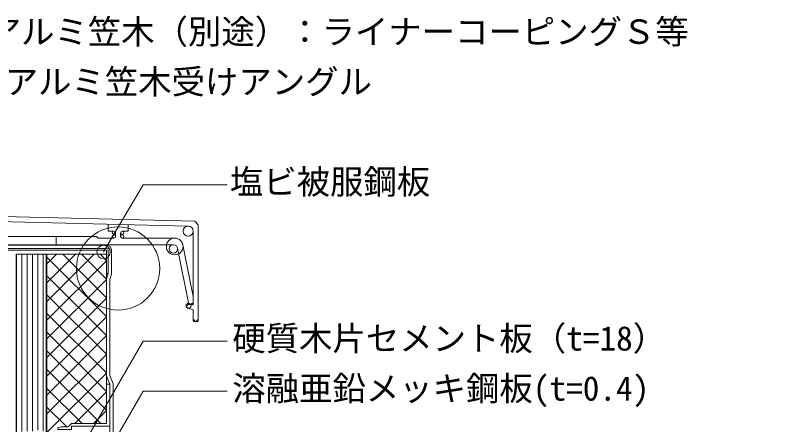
# Model space of a CAD drawing. Units: millimetres, scale not verified. Extents: x -1380 to 1380, y -955 to 955.
# Drawn here: x -354.6 to 104.4, y 54.4 to 299.7 of the extents above; entities that cross this region are included whole.
import ezdxf
from ezdxf.enums import TextEntityAlignment as Align

# ---------------------------------------------------------------- set-up
doc = ezdxf.new("R2010")
doc.units = ezdxf.units.MM
doc.header["$LTSCALE"] = 3
doc.linetypes.add('USER1', pattern=[3, 2.1, -0.9])
for name, color, linetype, lineweight in [('0-1_BOUSUI', 1, 'Continuous', 18), ('0-2_MOJI', 7, 'Continuous', 18), ('0-3_HATCH', 9, 'Continuous', 18), ('0-4_KANAMONO', 5, 'Continuous', 18), ('0-8_dannnetu', 6, 'Continuous', 18), ('0-9_bo-do', 3, 'Continuous', 18), ('0-A_kasagi', 150, 'Continuous', 18), ('0-F_zatu', 6, 'Continuous', 18)]:
    doc.layers.add(name, color=color, linetype=linetype, lineweight=lineweight)
doc.styles.add('ＭＳ ゴシック', font='')
doc.styles.get('ＭＳ ゴシック').set_extended_font_data('MS Gothic')

msp = doc.modelspace()

# ---------------------------------------------------------------- linework, layer by layer
at = {"layer": '0-1_BOUSUI'}
for points in [[(-387.539, 162.002), (-299.548, 162.002), (-297.708, 161.24), (-296.945, 159.4), (-296.945, 144.684), (-298.045, 141.316), (-298.045, 83.976), (-296.045, 78.976), (-296.045, 18.205), (-298.045, 13.205), (-298.045, -12.964), (-294.672, -18.24), (-287.014, -61.672), (-285.844, -63.698), (-283.645, -64.498), (-239.611, -64.498), (-229.389, -67.998), (-59.223, -67.998), (-41.309, -63.198), (39.217, -63.198), (57.169, -67.998), (329.773, -67.998)], [(-387.195, 160.002), (-299.945, 160.002), (-299.238, 159.709), (-298.945, 159.002), (-298.945, 145.002), (-300.045, 141.634), (-300.045, 83.59), (-298.045, 78.59), (-298.045, 18.59), (-300.045, 13.59), (-300.045, -13.549), (-296.572, -18.981), (-288.922, -62.366), (-287.212, -65.328), (-283.998, -66.498), (-239.944, -66.498), (-229.722, -69.998), (-58.959, -69.998), (-41.045, -65.198), (38.955, -65.198), (56.906, -69.998), (329.773, -69.998)]]:
    msp.add_lwpolyline(points, dxfattribs=at)
at = {"layer": '0-2_MOJI'}
for points in [[(-227.615, 198.199), (-278.053, 198.199), (-301.756, 157.902)], [(-227.615, 104.418), (-278.053, 104.418), (-346.04, -13.338)], [(-227.615, 74.418), (-278.053, 74.418), (-335.045, -24.295)]]:
    msp.add_lwpolyline(points, dxfattribs=at)
msp.add_circle((-301.756, 157.902), 4, dxfattribs=at)
at = {"layer": '0-3_HATCH'}
for p, q in [((-353.82, 49.055), (-353.82, 156.502)), ((-350.645, 50.34), (-350.645, 156.502)), ((-347.47, 50.44), (-347.47, 156.502)), ((-344.295, 50.44), (-344.295, 156.502)), ((-341.12, 51.163), (-341.12, 156.502)), ((-337.945, 50.562), (-337.945, 156.502)), ((-335.645, 150.733), (-329.876, 156.502)), ((-335.645, 139.507), (-318.651, 156.502)), ((-335.645, 128.282), (-307.426, 156.502)), ((-300.045, 130.381), (-326.167, 156.502)), ((-300.045, 141.606), (-314.941, 156.502)), ((-300.045, 152.832), (-303.716, 156.502)), ((-300.045, 119.156), (-335.645, 154.756)), ((-335.645, 117.057), (-300.045, 152.657)), ((-300.045, 107.93), (-335.645, 143.53)), ((-335.645, 105.832), (-300.045, 141.432)), ((-300.045, 96.705), (-335.645, 132.305)), ((-335.645, 94.606), (-300.045, 130.206)), ((-300.045, 85.48), (-335.645, 121.08)), ((-335.645, 83.381), (-300.045, 118.981)), ((-300.045, 74.254), (-335.645, 109.854)), ((-335.645, 72.156), (-300.045, 107.756)), ((-300.045, 63.029), (-335.645, 98.629)), ((-335.645, 60.93), (-300.045, 96.53)), ((-303.332, 55.09), (-335.645, 87.404)), ((-335.645, 49.705), (-300.045, 85.305)), ((-314.558, 55.09), (-335.645, 76.178)), ((-319.035, 55.09), (-300.045, 74.08)), ((-323.783, 53.09), (-335.645, 64.953)), ((-307.809, 55.09), (-300.045, 62.854))]:
    msp.add_line(p, q, dxfattribs=at)
at = {"layer": '0-4_KANAMONO'}
for points in [[(-387.195, 160.002), (-374.695, 160.002), (-372.445, 157.302), (-365.445, 157.302), (-363.195, 160.002), (-299.945, 160.002)], [(-298.945, 159.002), (-298.945, 145.002), (-300.045, 145.002), (-300.045, 158.902), (-362.68, 158.902), (-364.68, 156.502), (-373.211, 156.502)]]:
    msp.add_lwpolyline(points, dxfattribs=at)
msp.add_lwpolyline([(-336.045, -103.998), (-336.045, -4.998), (-336.045, -1.266), (-336.045, 156.502), (-335.645, 156.502), (-335.645, -1.134), (-335.645, -4.866), (-335.645, -103.998)], close=True, dxfattribs=at)
msp.add_arc((-299.945, 159.002), 1, 360, 90, dxfattribs=at)
at = {"layer": '0-8_dannnetu'}
for p, q in [((-335.645, 156.502), (-300.045, 156.502)), ((-300.045, 156.902), (-300.045, 55.09))]:
    msp.add_line(p, q, dxfattribs=at)
at = {"layer": '0-9_bo-do'}
msp.add_lwpolyline([(-354.045, 156.502), (-336.045, 156.502), (-336.045, -103.998), (-354.045, -103.998)], close=True, dxfattribs=at)
at = {"layer": '0-A_kasagi'}
for p, q in [((-299.045, 172.183), (-299.045, 174.615)), ((-287.045, 172.179), (-287.045, 174.321)), ((-294.545, 169.414), (-294.545, 167.214)), ((-291.545, 167.214), (-291.545, 169.414)), ((-259.144, 166.214), (-290.545, 166.214)), ((-252.345, 125.661), (-252.345, 126.014)), ((-245.545, 116.214), (-247.545, 116.214))]:
    msp.add_line(p, q, dxfattribs=at)
at = {"layer": '0-A_kasagi', "linetype": 'USER1'}
msp.add_line((-330.045, 167.214), (-330.045, 162.214), dxfattribs=at)
at = {"layer": '0-A_kasagi'}
for points in [[(-645.045, 116.714), (-645.045, 186.214), (-643.145, 188.114), (-627.145, 187.714), (-625.045, 185.614), (-247.145, 176.314), (-245.045, 174.214), (-245.045, 116.714), (-245.045, 116.715)], [(-250.96, 173.435), (-626.322, 182.649), (-628.418, 184.745), (-638.97, 184.996)], [(-299.045, 172.183), (-299.045, 170.414), (-295.545, 170.414)], [(-290.545, 170.414), (-287.045, 170.414), (-287.045, 172.179)], [(-251.845, 126.514), (-248.045, 126.214), (-248.045, 170.436)], [(-295.545, 166.214), (-305.045, 166.214), (-306.045, 167.214), (-442.545, 167.214)], [(-630.226, 162.214), (-445.045, 162.214), (-259.864, 162.214)], [(-248.045, 126.75), (-248.045, 131.214), (-254.241, 162.195)], [(-257.412, 160.204), (-250.656, 126.42), (-248.58, 126.256)], [(-248.045, 116.714), (-248.045, 123.214), (-251.293, 124.229)]]:
    msp.add_lwpolyline(points, dxfattribs=at)
for centre, radius in [((-293.054, 147.991), 24.923), ((-295.545, 169.414), 1), ((-290.545, 169.414), 1), ((-251.046, 170.436), 3), ((-295.545, 167.214), 1), ((-290.545, 167.214), 1), ((-259.145, 161.213), 5), ((-259.865, 159.713), 2.501), ((-250.844, 125.661), 1.501), ((-251.845, 126.014), 0.5), ((-248.538, 126.746), 0.492), ((-247.545, 116.714), 0.5), ((-245.545, 116.714), 0.5)]:
    msp.add_circle(centre, radius, dxfattribs=at)
at = {"layer": '0-F_zatu'}
msp.add_lwpolyline([(-321.045, 51.59), (-321.045, 53.59), (-298.045, 53.59), (-298.045, 78.59), (-300.045, 78.59), (-300.045, 55.09), (-321.045, 55.09), (-323.045, 53.09), (-327.045, 53.09), (-329.045, 52.59), (-329.045, 51.59)], close=True, dxfattribs=at)

# ---------------------------------------------------------------- texts
at = {"layer": '0-2_MOJI', "style": 'ＭＳ ゴシック'}
for s, p in [('アルミ笠木（別途）：ライナーコーピングＳ等', (-371.159, 278.199)), ('アルミ笠木受けアングル', (-360.96, 248.199)), ('塩ビ被服鋼板', (-226.064, 188.199)), ('硬質木片セメント板（t=18）', (-224.615, 94.418)), ('溶融亜鉛メッキ鋼板(t=0.4)', (-224.615, 64.418))]:
    msp.add_text(s, height=14.66, dxfattribs=at).set_placement(p, align=Align.BOTTOM_LEFT)

doc.saveas('drawing.dxf')
